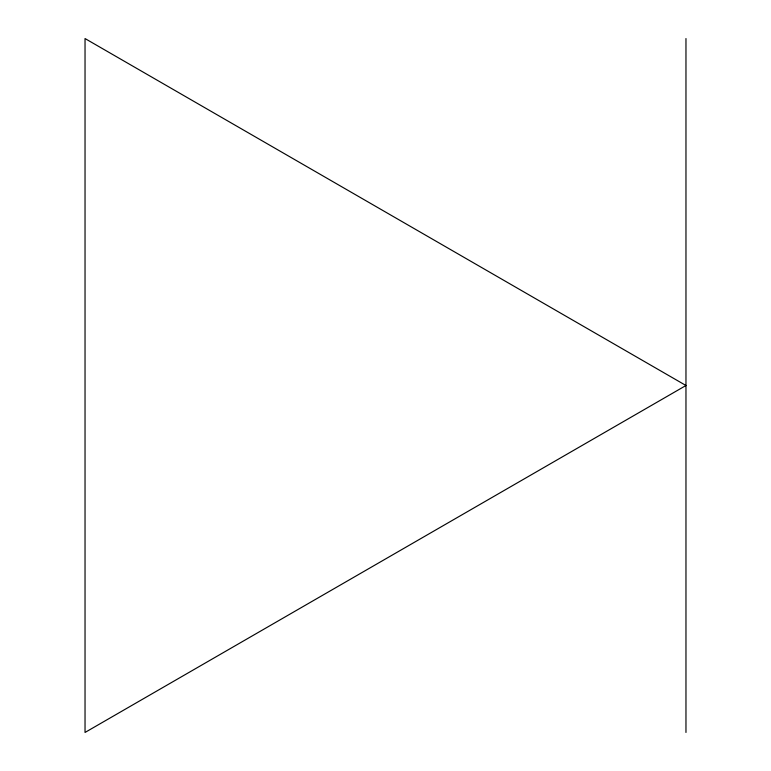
<?xml version="1.0" encoding="UTF-8"?>
<svg xmlns="http://www.w3.org/2000/svg" width="771" height="771" viewBox="0 0 771 771"><rect width="100%" height="100%" fill="white"/><g stroke="black" fill="none" stroke-linecap="round" stroke-linejoin="round"><path stroke-width="1.16" d="M685.968 38.55L685.968 732.45M685.968 385.5L85.032 732.45L85.032 38.55L685.968 385.5"/></g></svg>
